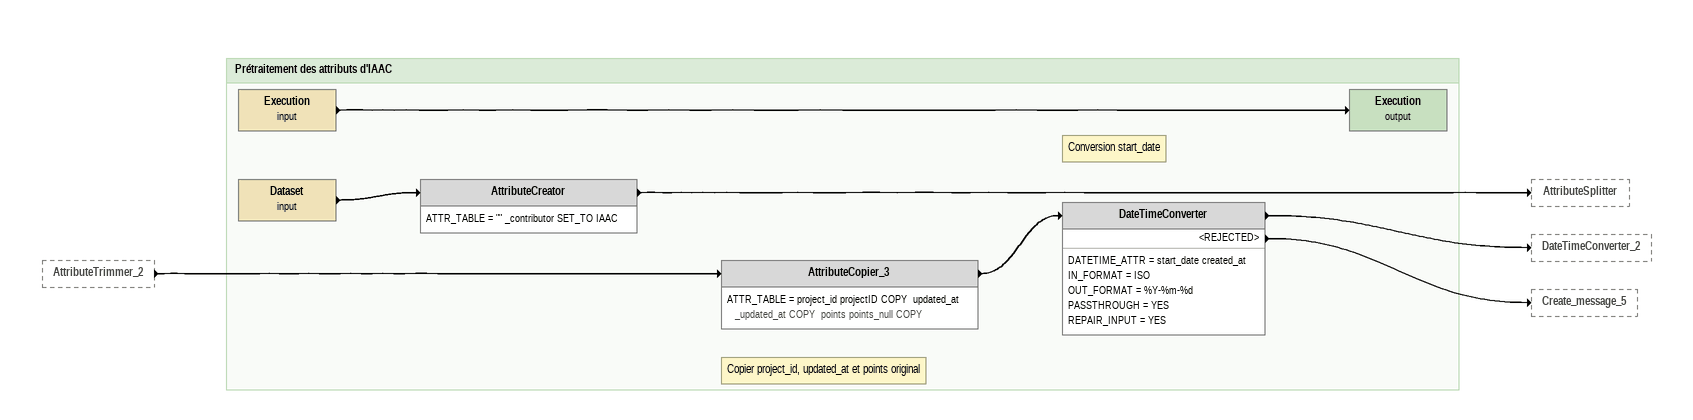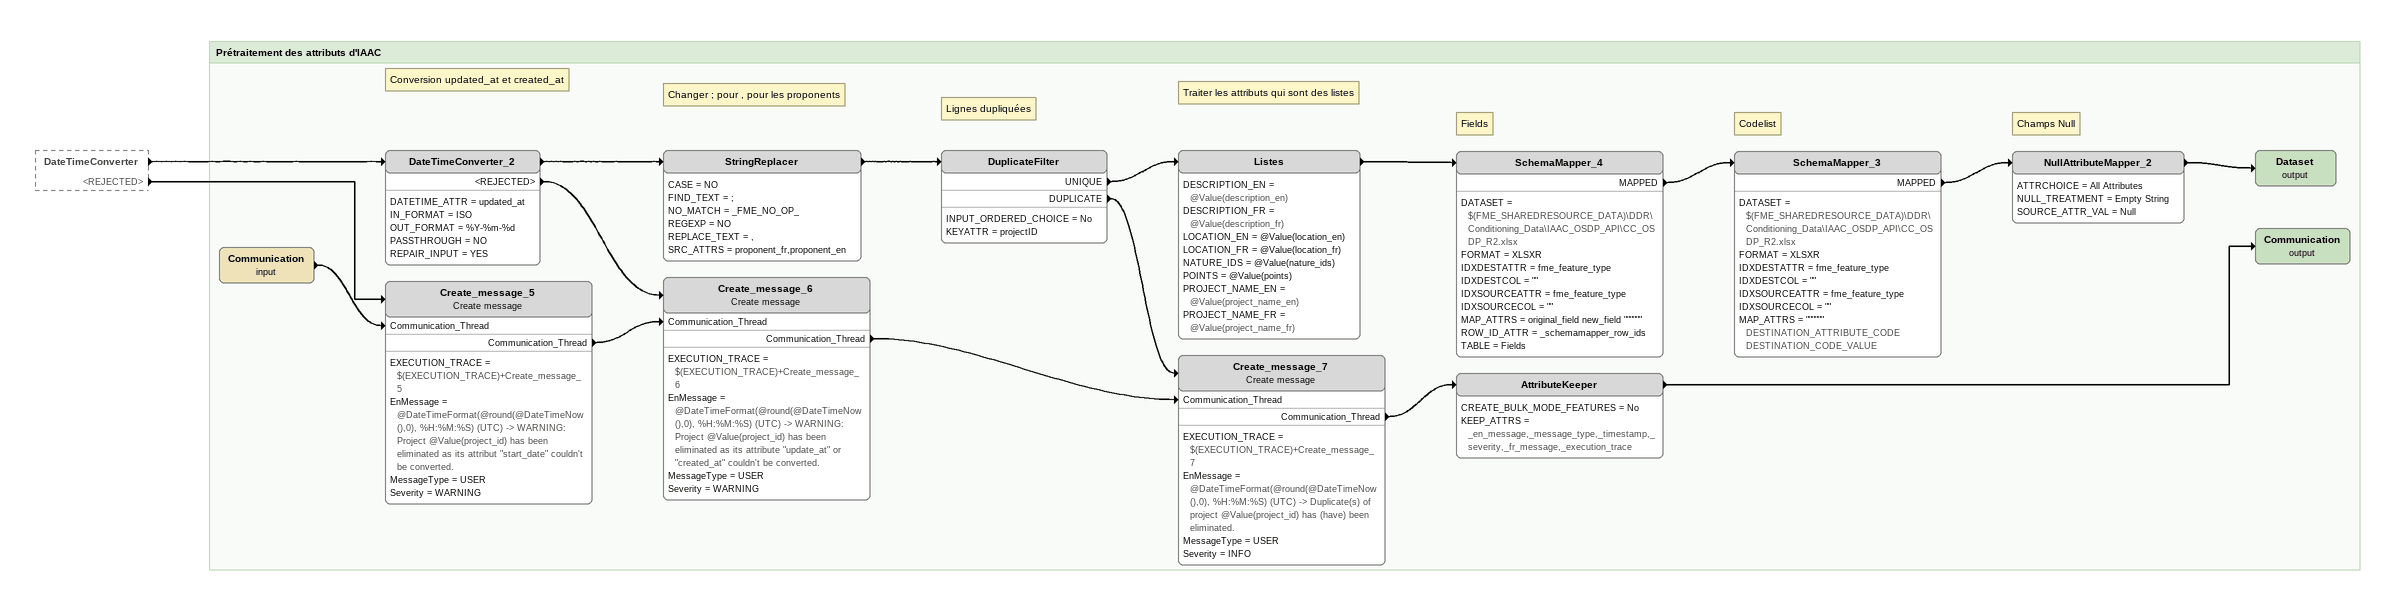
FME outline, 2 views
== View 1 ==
AttributeTrimmer_2 [outside]
    -> AttributeCopier_3

Bookmark: Prétraitement des attributs d'IAAC
Execution (input)
    -> Execution (output)
Execution (output)
Dataset (input)
    -> AttributeCreator
AttributeCreator
    ATTR_TABLE = "" _contributor SET_TO IAAC
    -> AttributeSplitter
Note: Copier project_id, updated_at et points original
AttributeCopier_3
    ATTR_TABLE = project_id projectID COPY  updated_at _updated_at COPY  points points_null COPY
    -> DateTimeConverter
Note: Conversion start_date
DateTimeConverter
    DATETIME_ATTR = start_date created_at
    IN_FORMAT = ISO
    OUT_FORMAT = %Y-%m-%d
    PASSTHROUGH = YES
    REPAIR_INPUT = YES
    -> DateTimeConverter_2
    <REJECTED> -> Create_message_5

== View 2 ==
DateTimeConverter [outside]
    -> DateTimeConverter_2
    <REJECTED> -> Create_message_5

Bookmark: Prétraitement des attributs d'IAAC
Note: Conversion updated_at et created_at
DateTimeConverter_2
    DATETIME_ATTR = updated_at
    IN_FORMAT = ISO
    OUT_FORMAT = %Y-%m-%d
    PASSTHROUGH = NO
    REPAIR_INPUT = YES
    -> StringReplacer
    <REJECTED> -> Create_message_6
Note: Changer ; pour , pour les proponents
StringReplacer
    CASE = NO
    FIND_TEXT = ;
    NO_MATCH = _FME_NO_OP_
    REGEXP = NO
    REPLACE_TEXT = ,
    SRC_ATTRS = proponent_fr,proponent_en
    -> DuplicateFilter
Note: Lignes dupliquées
DuplicateFilter
    INPUT_ORDERED_CHOICE = No
    KEYATTR = projectID
    UNIQUE -> Listes
    DUPLICATE -> Create_message_7
Note: Traiter les attributs qui sont des listes
Listes
    DESCRIPTION_EN = @Value(description_en)
    DESCRIPTION_FR = @Value(description_fr)
    LOCATION_EN = @Value(location_en)
    LOCATION_FR = @Value(location_fr)
    NATURE_IDS = @Value(nature_ids)
    POINTS = @Value(points)
    PROJECT_NAME_EN = @Value(project_name_en)
    PROJECT_NAME_FR = @Value(project_name_fr)
    -> SchemaMapper_4
Note: Fields
SchemaMapper_4
    DATASET = $(FME_SHAREDRESOURCE_DATA)\DDR\Conditioning_Data\IAAC_OSDP_API\CC_OSDP_R2.xlsx
    FORMAT = XLSXR
    IDXDESTATTR = fme_feature_type
    IDXDESTCOL = ""
    IDXSOURCEATTR = fme_feature_type
    IDXSOURCECOL = ""
    MAP_ATTRS = original_field new_field """"""
    ROW_ID_ATTR = _schemamapper_row_ids
    TABLE = Fields
    MAPPED -> SchemaMapper_3
Note: Codelist
SchemaMapper_3
    DATASET = $(FME_SHAREDRESOURCE_DATA)\DDR\Conditioning_Data\IAAC_OSDP_API\CC_OSDP_R2.xlsx
    FORMAT = XLSXR
    IDXDESTATTR = fme_feature_type
    IDXDESTCOL = ""
    IDXSOURCEATTR = fme_feature_type
    IDXSOURCECOL = ""
    MAP_ATTRS = """""" DESTINATION_ATTRIBUTE_CODE DESTINATION_CODE_VALUE
    MAPPED -> NullAttributeMapper_2
Note: Champs Null
NullAttributeMapper_2
    ATTRCHOICE = All Attributes
    NULL_TREATMENT = Empty String
    SOURCE_ATTR_VAL = Null
    -> Dataset (output)
Dataset (output)
Communication (input)
    -> Create_message_5 [Communication_Thread]
Create_message_5: Create message
    EXECUTION_TRACE = $(EXECUTION_TRACE)+Create_message_5
    EnMessage = @DateTimeFormat(@round(@DateTimeNow(),0), %H:%M:%S) (UTC) -> WARNING: Project @Value(project_id) has been eliminated as its attribut "start_date" couldn't be converted.
    MessageType = USER
    Severity = WARNING
    Communication_Thread -> Create_message_6 [Communication_Thread]
Create_message_6: Create message
    EXECUTION_TRACE = $(EXECUTION_TRACE)+Create_message_6
    EnMessage = @DateTimeFormat(@round(@DateTimeNow(),0), %H:%M:%S) (UTC) -> WARNING: Project @Value(project_id) has been eliminated as its attribute "update_at" or "created_at" couldn't be converted.
    MessageType = USER
    Severity = WARNING
    Communication_Thread -> Create_message_7 [Communication_Thread]
Create_message_7: Create message
    EXECUTION_TRACE = $(EXECUTION_TRACE)+Create_message_7
    EnMessage = @DateTimeFormat(@round(@DateTimeNow(),0), %H:%M:%S) (UTC) -> Duplicate(s) of project @Value(project_id) has (have) been eliminated.
    MessageType = USER
    Severity = INFO
    Communication_Thread -> AttributeKeeper
AttributeKeeper
    CREATE_BULK_MODE_FEATURES = No
    KEEP_ATTRS = _en_message,_message_type,_timestamp,_severity,_fr_message,_execution_trace
    -> Communication (output)
Communication (output)
